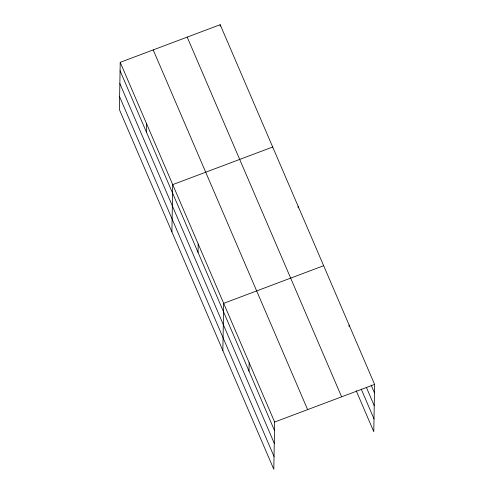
<?xml version="1.0" encoding="UTF-8"?>
<svg xmlns="http://www.w3.org/2000/svg" width="494" height="494" viewBox="0 0 494 494"><rect width="100%" height="100%" fill="white"/><g stroke="black" fill="none" stroke-linecap="round" stroke-linejoin="round"><path stroke-width="0.74" d="M120.221 62.324L119.394 109.588L273.812 469.3L274.633 422.037L120.221 62.324L220.188 24.7L374.606 384.412L373.779 431.676L356.186 390.692M146.323 131.917L146.471 123.475M171.893 231.89L172.721 184.626L272.688 147.002M198.051 252.422L198.199 243.98M220.163 26.238L220.188 24.7M222.856 350.592L223.677 303.335L323.65 265.71M249.007 371.13L249.155 362.689M298.141 207.888L298.172 206.356M349.097 326.596L349.128 325.058M274.633 422.037L374.606 384.412M371.124 385.079L374.458 392.854M366.35 387.296L374.236 405.667M361.262 389.186L374.001 418.863M187.201 37.118L341.613 396.83M153.208 49.913L307.626 409.625M120.073 70.766L274.485 430.478M119.851 83.579L274.263 443.291M119.616 96.775L274.034 456.487"/></g></svg>
